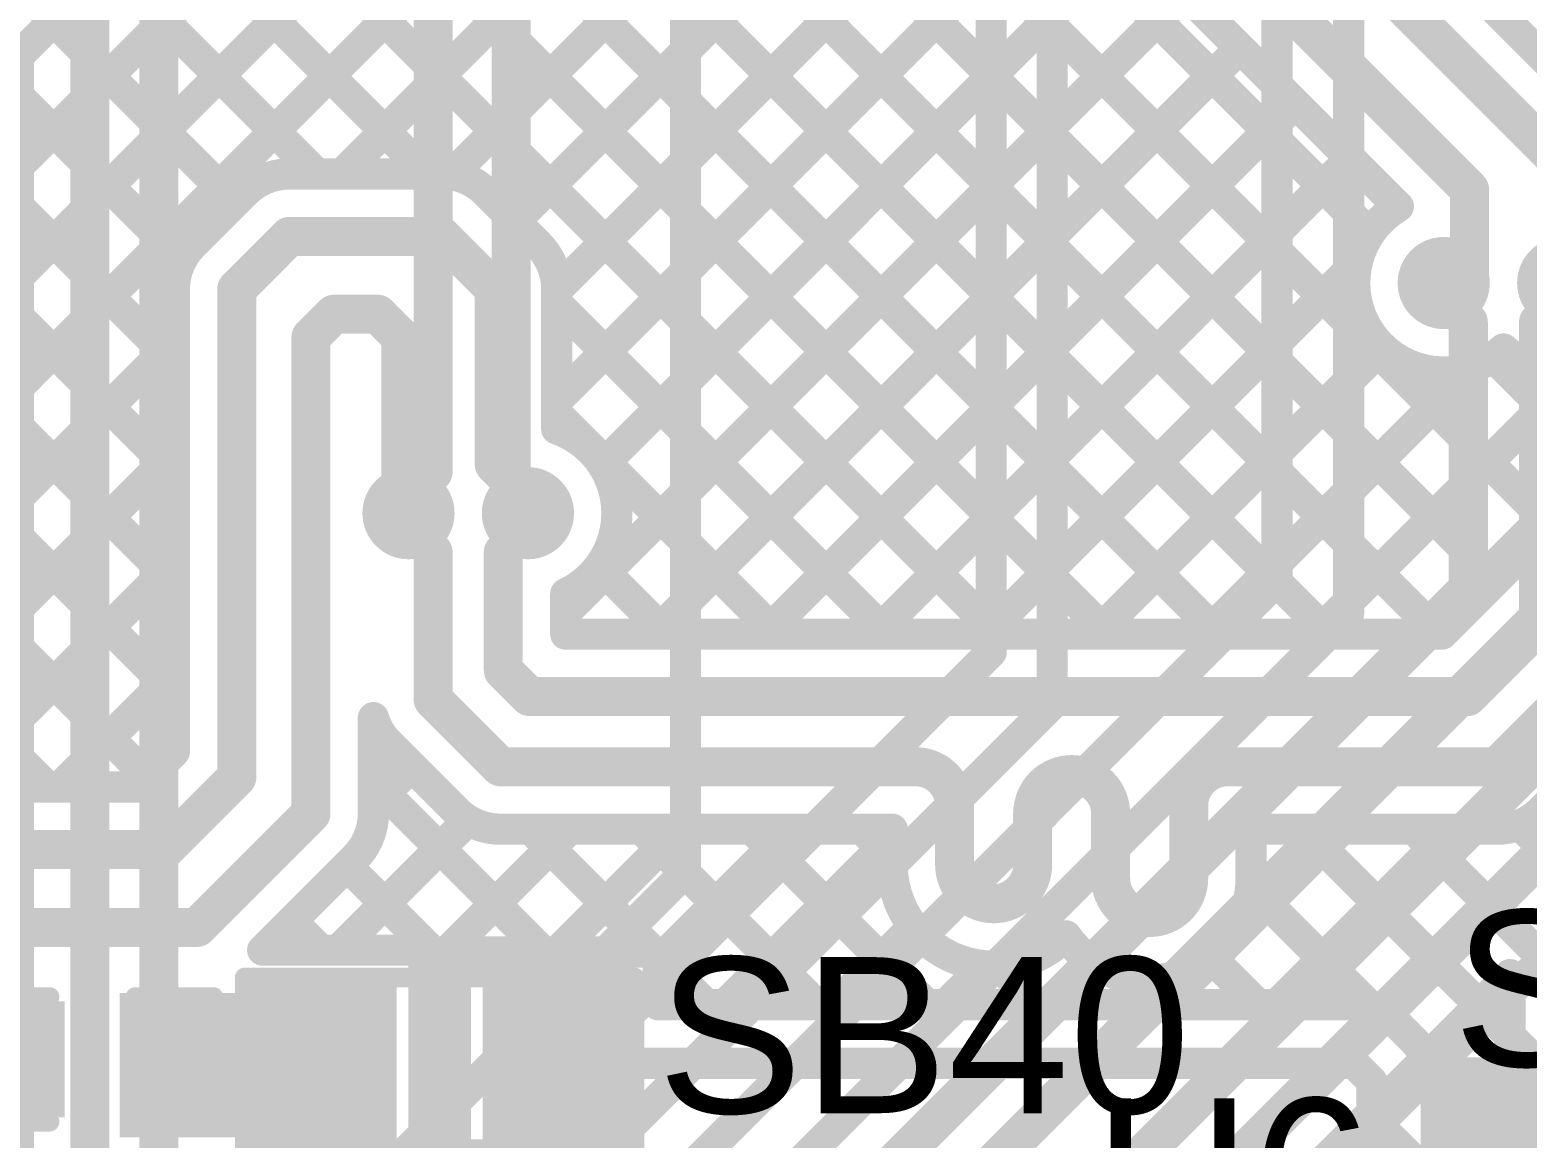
# Model space of a CAD drawing. Header units: millimetres. Extents: x -0.64 to 2.98, y -0.65 to 2.86.
# Drawn here: x 1.57 to 1.9537, y 0.4338 to 0.7179 of the extents above; entities that cross this region are included whole.
import ezdxf

# ---------------------------------------------------------------- set-up
doc = ezdxf.new("R2010")
doc.units = ezdxf.units.MM
doc.header["$MEASUREMENT"] = 0
for name, color, linetype in [('BottomLayer', 5, 'Continuous'), ('BottomSolder', 6, 'Continuous'), ('Mechanical2', 216, 'Continuous'), ('TopLayer', 1, 'Continuous'), ('TopOverlay', 2, 'Continuous'), ('TopPaste', 8, 'Continuous'), ('TopSolder', 216, 'Continuous'), ('ViaHoleLayer', 16, 'Continuous')]:
    doc.layers.add(name, color=color, linetype=linetype)
doc.styles.add('Arial', font='', dxfattribs={"height": 0.2})
doc.styles.get('Arial').set_extended_font_data('Arial')

# ---------------------------------------------------------------- blocks, each defined once
blk = doc.blocks.new('C___0402_32')
at = {"layer": 'TopLayer'}
for points in [[(-0.0275, -0.0125), (-0.0275, 0.0125), (-0.0095, 0.0125), (-0.0095, -0.0125)], [(0.0095, -0.0125), (0.0095, 0.0125), (0.0275, 0.0125), (0.0275, -0.0125)]]:
    blk.add_hatch(color=1, dxfattribs=at).paths.add_polyline_path(points)
at = {"layer": 'TopPaste'}
for points in [[(-0.0275, -0.0125), (-0.0275, 0.0125), (-0.0095, 0.0125), (-0.0095, -0.0125)], [(0.0095, -0.0125), (0.0095, 0.0125), (0.0275, 0.0125), (0.0275, -0.0125)]]:
    blk.add_hatch(color=8, dxfattribs=at).paths.add_polyline_path(points)
at = {"layer": 'TopSolder'}
for points in [[(-0.02986, -0.01486), (-0.02986, 0.01486), (-0.00714, 0.01486), (-0.00714, -0.01486)], [(0.00714, -0.01486), (0.00714, 0.01486), (0.02986, 0.01486), (0.02986, -0.01486)]]:
    blk.add_hatch(color=216, dxfattribs=at).paths.add_polyline_path(points)
at = {"layer": 'TopOverlay', "const_width": 0.005}
for points in [[(-0.031, -0.016), (-0.031, 0.016)], [(-0.031, 0.016), (-0.011, 0.016)], [(0.011, 0.016), (0.031, 0.016)], [(0.031, -0.016), (0.031, 0.016)], [(-0.031, -0.016), (-0.011, -0.016)], [(0.011, -0.016), (0.031, -0.016)]]:
    blk.add_lwpolyline(points, dxfattribs=at)
at = {"layer": 'TopOverlay', "const_width": 0.0025}
for points in [[(-0.03225, 0.016, 1), (-0.02975, 0.016, 1)], [(-0.03225, 0.016, 1), (-0.02975, 0.016, 1)], [(-0.01225, 0.016, 1), (-0.00975, 0.016, 1)], [(0.00975, 0.016, 1), (0.01225, 0.016, 1)], [(0.02975, 0.016, 1), (0.03225, 0.016, 1)], [(0.02975, 0.016, 1), (0.03225, 0.016, 1)], [(-0.03225, -0.016, 1), (-0.02975, -0.016, 1)], [(-0.03225, -0.016, 1), (-0.02975, -0.016, 1)], [(-0.01225, -0.016, 1), (-0.00975, -0.016, 1)], [(0.00975, -0.016, 1), (0.01225, -0.016, 1)], [(0.02975, -0.016, 1), (0.03225, -0.016, 1)], [(0.02975, -0.016, 1), (0.03225, -0.016, 1)]]:
    blk.add_lwpolyline(points, format="xyb", close=True, dxfattribs=at)
blk = doc.blocks.new('SOLDER_BRIDGE_283')
at = {"layer": 'TopLayer'}
for points in [[(-0.045, -0.0175), (-0.045, 0.0175), (-0.015, 0.0175), (-0.015, -0.0175)], [(0.015, -0.0175), (0.015, 0.0175), (0.045, 0.0175), (0.045, -0.0175)]]:
    blk.add_hatch(color=1, dxfattribs=at).paths.add_polyline_path(points)
at = {"layer": 'TopPaste'}
for points in [[(-0.045, -0.0175), (-0.045, 0.0175), (-0.015, 0.0175), (-0.015, -0.0175)], [(0.015, -0.0175), (0.015, 0.0175), (0.045, 0.0175), (0.045, -0.0175)]]:
    blk.add_hatch(color=8, dxfattribs=at).paths.add_polyline_path(points)
at = {"layer": 'TopSolder'}
for points in [[(-0.049, -0.0215), (-0.049, 0.0215), (-0.011, 0.0215), (-0.011, -0.0215)], [(0.011, -0.0215), (0.011, 0.0215), (0.049, 0.0215), (0.049, -0.0215)]]:
    blk.add_hatch(color=216, dxfattribs=at).paths.add_polyline_path(points)
at = {"layer": 'TopOverlay', "const_width": 0.005}
for points in [[(-0.05, 0.022), (-0.05, -0.022)], [(0.05, 0.022), (-0.05, 0.022)], [(0.05, 0.022), (0.05, -0.022)], [(0.05, -0.022), (-0.05, -0.022)]]:
    blk.add_lwpolyline(points, dxfattribs=at)
at = {"layer": 'TopOverlay', "const_width": 0.0025}
for points in [[(-0.05125, 0.022, 1), (-0.04875, 0.022, 1)], [(-0.05125, 0.022, 1), (-0.04875, 0.022, 1)], [(0.04875, 0.022, 1), (0.05125, 0.022, 1)], [(0.04875, 0.022, 1), (0.05125, 0.022, 1)], [(-0.05125, -0.022, 1), (-0.04875, -0.022, 1)], [(-0.05125, -0.022, 1), (-0.04875, -0.022, 1)], [(0.04875, -0.022, 1), (0.05125, -0.022, 1)], [(0.04875, -0.022, 1), (0.05125, -0.022, 1)]]:
    blk.add_lwpolyline(points, format="xyb", close=True, dxfattribs=at)
blk = doc.blocks.new('SOLDER_BRIDGE_301')
at = {"layer": 'TopLayer'}
for points in [[(-0.045, -0.0175), (-0.045, 0.0175), (-0.015, 0.0175), (-0.015, -0.0175)], [(0.015, -0.0175), (0.015, 0.0175), (0.045, 0.0175), (0.045, -0.0175)]]:
    blk.add_hatch(color=1, dxfattribs=at).paths.add_polyline_path(points)
at = {"layer": 'TopPaste'}
for points in [[(-0.045, -0.0175), (-0.045, 0.0175), (-0.015, 0.0175), (-0.015, -0.0175)], [(0.015, -0.0175), (0.015, 0.0175), (0.045, 0.0175), (0.045, -0.0175)]]:
    blk.add_hatch(color=8, dxfattribs=at).paths.add_polyline_path(points)
at = {"layer": 'TopSolder'}
for points in [[(-0.049, -0.0215), (-0.049, 0.0215), (-0.011, 0.0215), (-0.011, -0.0215)], [(0.011, -0.0215), (0.011, 0.0215), (0.049, 0.0215), (0.049, -0.0215)]]:
    blk.add_hatch(color=216, dxfattribs=at).paths.add_polyline_path(points)
at = {"layer": 'TopOverlay', "const_width": 0.005}
for points in [[(-0.05, -0.022), (-0.05, 0.022)], [(-0.05, 0.022), (0.05, 0.022)], [(0.05, -0.022), (0.05, 0.022)], [(-0.05, -0.022), (0.05, -0.022)]]:
    blk.add_lwpolyline(points, dxfattribs=at)
at = {"layer": 'TopOverlay', "const_width": 0.0025}
for points in [[(-0.05125, 0.022, 1), (-0.04875, 0.022, 1)], [(-0.05125, 0.022, 1), (-0.04875, 0.022, 1)], [(0.04875, 0.022, 1), (0.05125, 0.022, 1)], [(0.04875, 0.022, 1), (0.05125, 0.022, 1)], [(-0.05125, -0.022, 1), (-0.04875, -0.022, 1)], [(-0.05125, -0.022, 1), (-0.04875, -0.022, 1)], [(0.04875, -0.022, 1), (0.05125, -0.022, 1)], [(0.04875, -0.022, 1), (0.05125, -0.022, 1)]]:
    blk.add_lwpolyline(points, format="xyb", close=True, dxfattribs=at)

msp = doc.modelspace()

# ---------------------------------------------------------------- hatches: boundary and pattern name
at = {"layer": 'BottomLayer'}
h = msp.add_hatch(color=5, dxfattribs=at)
edge = h.paths.add_edge_path()
edge.add_arc((1.93238, 0.653), 0.01181, 0, 360)
h = msp.add_hatch(color=5, dxfattribs=at)
edge = h.paths.add_edge_path()
edge.add_arc((1.963, 0.653), 0.01181, 0, 360)
h = msp.add_hatch(color=5, dxfattribs=at)
edge = h.paths.add_edge_path()
edge.add_arc((1.667, 0.594), 0.01181, 0, 360)
h = msp.add_hatch(color=5, dxfattribs=at)
edge = h.paths.add_edge_path()
edge.add_arc((1.69762, 0.594), 0.01181, 0, 360)
at = {"layer": 'BottomSolder'}
h = msp.add_hatch(color=6, dxfattribs=at)
edge = h.paths.add_edge_path()
edge.add_arc((1.93238, 0.653), 0.00791, 0, 360)
h = msp.add_hatch(color=6, dxfattribs=at)
edge = h.paths.add_edge_path()
edge.add_arc((1.667, 0.594), 0.00791, 0, 360)
h = msp.add_hatch(color=6, dxfattribs=at)
edge = h.paths.add_edge_path()
edge.add_arc((1.69762, 0.594), 0.00791, 0, 360)
at = {"layer": 'TopLayer'}
h = msp.add_hatch(color=1, dxfattribs=at)
edge = h.paths.add_edge_path()
edge.add_arc((1.93238, 0.653), 0.01181, 0, 360)
h = msp.add_hatch(color=1, dxfattribs=at)
edge = h.paths.add_edge_path()
edge.add_arc((1.963, 0.653), 0.01181, 0, 360)
h = msp.add_hatch(color=1, dxfattribs=at)
edge = h.paths.add_edge_path()
edge.add_arc((1.667, 0.594), 0.01181, 0, 360)
h = msp.add_hatch(color=1, dxfattribs=at)
edge = h.paths.add_edge_path()
edge.add_arc((1.69762, 0.594), 0.01181, 0, 360)
msp.add_hatch(color=1, dxfattribs=at).paths.add_polyline_path([(1.593, 0.434), (1.66, 0.434), (1.66, 0.471), (1.593, 0.471)])
at = {"layer": 'TopSolder'}
h = msp.add_hatch(color=216, dxfattribs=at)
edge = h.paths.add_edge_path()
edge.add_arc((1.93238, 0.653), 0.00791, 0, 360)
h = msp.add_hatch(color=216, dxfattribs=at)
edge = h.paths.add_edge_path()
edge.add_arc((1.667, 0.594), 0.00791, 0, 360)
h = msp.add_hatch(color=216, dxfattribs=at)
edge = h.paths.add_edge_path()
edge.add_arc((1.69762, 0.594), 0.00791, 0, 360)
at = {"layer": 'ViaHoleLayer'}
h = msp.add_hatch(color=16, dxfattribs=at)
edge = h.paths.add_edge_path()
edge.add_arc((1.93238, 0.653), 0.00591, 0, 360)
h = msp.add_hatch(color=16, dxfattribs=at)
edge = h.paths.add_edge_path()
edge.add_arc((1.667, 0.594), 0.00591, 0, 360)
h = msp.add_hatch(color=16, dxfattribs=at)
edge = h.paths.add_edge_path()
edge.add_arc((1.69762, 0.594), 0.00591, 0, 360)

# ---------------------------------------------------------------- linework, layer by layer
at = {"layer": 'BottomLayer'}
for points, const_width in [([(1.832, 0.545), (1.832, 1.11)], 0.008), ([(1.81636, 0.55836), (1.81636, 1.10443)], 0.008), ([(1.401, 0.87504), (1.567, 0.70904)], 0.008), ([(1.60299, 0.39199), (1.60299, 0.81955)], 0.01), ([(1.58531, 0.39931), (1.58531, 0.81223)], 0.01), ([(1.69331, 0.60454), (1.69331, 0.78155)], 0.01), ([(1.67331, 0.60454), (1.67331, 0.77327)], 0.01), ([(1.738, 0.547), (1.738, 0.769)], 0.008), ([(1.88962, 0.57662), (1.88962, 0.75762)], 0.008), ([(1.908, 0.56831), (1.908, 0.75)], 0.008), ([(1.567, 0.404), (1.567, 0.70904)], 0.008), ([(1.93238, 0.64931), (1.93238, 0.653)], 0.01), ([(1.93238, 0.64931), (1.93869, 0.643)], 0.01), ([(1.95669, 0.643), (1.963, 0.64931)], 0.01), ([(1.93869, 0.57469), (1.93869, 0.643)], 0.01), ([(1.95669, 0.56723), (1.95669, 0.643)], 0.01), ([(1.64, 0.21446), (2.01131, 0.58577)], 0.01), ([(1.291, -0.073), (1.93869, 0.57469)], 0.01), ([(1.31682, 0.00382), (1.88962, 0.57662)], 0.008), ([(1.658, 0.207), (2.02931, 0.57831)], 0.01), ([(1.30001, -0.03968), (1.908, 0.56831)], 0.008), ([(1.45073, 0.06127), (1.95669, 0.56723)], 0.01), ([(1.343, 0.085), (1.81636, 0.55836)], 0.008), ([(1.34432, 0.05732), (1.832, 0.545)], 0.008), ([(1.738, 0.505), (1.738, 0.547)], 0.008), ([(1.738, 0.502), (1.738, 0.505)], 0.008), ([(1.344, 0.108), (1.738, 0.502)], 0.008), ([(1.89641, 0.42278), (1.94937, 0.47574)], 0.008), ([(1.94937, 0.206), (1.94937, 0.47574)], 0.008), ([(1.89931, 0.4212), (1.94937, 0.47126)], 0.008), ([(1.9415, 0.46788), (1.94937, 0.46001)], 0.008), ([(1.92736, 0.45373), (1.94937, 0.43173)], 0.008), ([(1.91325, 0.40686), (1.94937, 0.44297)], 0.008), ([(1.91322, 0.43959), (1.94937, 0.40345)], 0.008)]:
    msp.add_lwpolyline(points, dxfattribs=dict(at, const_width=const_width))
for points, const_width in [([(1.565, 0.70904, 1), (1.569, 0.70904, 1)], 0.004), ([(1.565, 0.70904, 1), (1.569, 0.70904, 1)], 0.004), ([(1.92988, 0.653, 1), (1.93488, 0.653, 1)], 0.005), ([(1.92988, 0.64931, 1), (1.93488, 0.64931, 1)], 0.005), ([(1.92988, 0.64931, 1), (1.93488, 0.64931, 1)], 0.005), ([(1.93619, 0.643, 1), (1.94119, 0.643, 1)], 0.005), ([(1.93619, 0.643, 1), (1.94119, 0.643, 1)], 0.005), ([(1.95419, 0.643, 1), (1.95919, 0.643, 1)], 0.005), ([(1.95419, 0.643, 1), (1.95919, 0.643, 1)], 0.005), ([(1.67081, 0.60454, 1), (1.67581, 0.60454, 1)], 0.005), ([(1.69081, 0.60454, 1), (1.69581, 0.60454, 1)], 0.005), ([(1.88762, 0.57662, 1), (1.89162, 0.57662, 1)], 0.004), ([(1.88762, 0.57662, 1), (1.89162, 0.57662, 1)], 0.004), ([(1.93619, 0.57469, 1), (1.94119, 0.57469, 1)], 0.005), ([(1.93619, 0.57469, 1), (1.94119, 0.57469, 1)], 0.005), ([(1.906, 0.56831, 1), (1.91, 0.56831, 1)], 0.004), ([(1.906, 0.56831, 1), (1.91, 0.56831, 1)], 0.004), ([(1.95419, 0.56723, 1), (1.95919, 0.56723, 1)], 0.005), ([(1.95419, 0.56723, 1), (1.95919, 0.56723, 1)], 0.005), ([(1.81436, 0.55836, 1), (1.81836, 0.55836, 1)], 0.004), ([(1.81436, 0.55836, 1), (1.81836, 0.55836, 1)], 0.004), ([(1.736, 0.547, 1), (1.74, 0.547, 1)], 0.004), ([(1.736, 0.547, 1), (1.74, 0.547, 1)], 0.004), ([(1.83, 0.545, 1), (1.834, 0.545, 1)], 0.004), ([(1.83, 0.545, 1), (1.834, 0.545, 1)], 0.004), ([(1.736, 0.505, 1), (1.74, 0.505, 1)], 0.004), ([(1.736, 0.505, 1), (1.74, 0.505, 1)], 0.004), ([(1.736, 0.502, 1), (1.74, 0.502, 1)], 0.004), ([(1.736, 0.502, 1), (1.74, 0.502, 1)], 0.004), ([(1.94737, 0.47574, 1), (1.95137, 0.47574, 1)], 0.004), ([(1.94737, 0.47574, 1), (1.95137, 0.47574, 1)], 0.004), ([(1.94737, 0.47126, 1), (1.95137, 0.47126, 1)], 0.004), ([(1.9395, 0.46788, 1), (1.9435, 0.46788, 1)], 0.004), ([(1.94737, 0.46001, 1), (1.95137, 0.46001, 1)], 0.004), ([(1.92536, 0.45373, 1), (1.92936, 0.45373, 1)], 0.004), ([(1.94737, 0.44297, 1), (1.95137, 0.44297, 1)], 0.004), ([(1.91122, 0.43959, 1), (1.91522, 0.43959, 1)], 0.004), ([(1.94737, 0.43173, 1), (1.95137, 0.43173, 1)], 0.004)]:
    msp.add_lwpolyline(points, format="xyb", close=True, dxfattribs=dict(at, const_width=const_width))
at = {"layer": 'Mechanical2', "const_width": 0.01}
msp.add_lwpolyline([(1.75783, 2.80917, -6.230382), (0.64896, 2.81029)], format="xyb", dxfattribs=at)
at = {"layer": 'TopLayer'}
for points, const_width in [([(1.42896, 0.839), (1.60891, 0.65906)], 0.008), ([(1.43429, 0.49358), (1.77971, 0.839)], 0.008), ([(1.43797, 0.52555), (1.75142, 0.839)], 0.008), ([(1.45725, 0.839), (1.62257, 0.67368)], 0.008), ([(1.48553, 0.839), (1.64357, 0.68096)], 0.008), ([(1.51381, 0.839), (1.67186, 0.68096)], 0.008), ([(1.5421, 0.839), (1.8181, 0.563)], 0.008), ([(1.57038, 0.839), (1.84638, 0.563)], 0.008), ([(1.59866, 0.839), (1.87466, 0.563)], 0.008), ([(1.64995, 0.68096), (1.80799, 0.839)], 0.008), ([(1.67803, 0.68076), (1.83628, 0.839)], 0.008), ([(1.69434, 0.66878), (1.86456, 0.839)], 0.008), ([(1.74009, 0.839), (1.91341, 0.66567)], 0.008), ([(1.72788, 0.82293), (1.95986, 0.59094)], 0.008), ([(1.44605, 0.56191), (1.69507, 0.81094)], 0.008), ([(1.68184, 0.81239), (1.93123, 0.563)], 0.008), ([(1.71238, 0.81013), (1.94572, 0.5768)], 0.008), ([(1.48148, 0.62562), (1.66209, 0.80623)], 0.008), ([(1.65925, 0.8067), (1.90295, 0.563)], 0.008), ([(1.705, 0.65116), (1.8368, 0.78296)], 0.008), ([(1.89807, 0.77056), (1.97169, 0.69693)], 0.008), ([(1.705, 0.62287), (1.84607, 0.76394)], 0.008), ([(1.88207, 0.76393), (1.96039, 0.68561)], 0.01), ([(1.91617, 0.46634), (2.2121, 0.76227)], 0.008), ([(1.86207, 0.75393), (1.939, 0.677)], 0.01), ([(1.494, 0.74568), (1.607, 0.63268)], 0.008), ([(1.71679, 0.60637), (1.85189, 0.74148)], 0.008), ([(1.85077, 0.7426), (1.92075, 0.67262)], 0.008), ([(1.70731, 0.56861), (1.86603, 0.72734)], 0.008), ([(1.494, 0.71739), (1.607, 0.60439)], 0.008), ([(1.72998, 0.563), (1.88018, 0.7132)], 0.008), ([(1.75827, 0.563), (1.89432, 0.69905)], 0.008), ([(1.48763, 0.69548), (1.607, 0.57611)], 0.008), ([(1.78655, 0.563), (1.90846, 0.68491)], 0.008), ([(1.44454, 0.682), (1.60031, 0.52623)], 0.008), ([(1.47228, 0.68254), (1.607, 0.54783)], 0.008), ([(1.63647, 0.68096), (1.67553, 0.68096)], 0.008), ([(1.6117, 0.66281), (1.62515, 0.67626)], 0.008), ([(1.68685, 0.67626), (1.7003, 0.66281)], 0.008), ([(1.939, 0.653), (1.939, 0.677)], 0.01), ([(1.623, 0.65148), (1.63647, 0.66496)], 0.01), ([(1.63647, 0.66496), (1.67553, 0.66496)], 0.01), ([(1.67553, 0.66496), (1.689, 0.65148)], 0.01), ([(1.81483, 0.563), (1.91021, 0.65837)], 0.008), ([(1.623, 0.52628), (1.623, 0.65148)], 0.01), ([(1.689, 0.6065), (1.689, 0.65148)], 0.01), ([(1.607, 0.53291), (1.607, 0.65148)], 0.008), ([(1.705, 0.61558), (1.705, 0.65148)], 0.008), ([(1.642, 0.63914), (1.64786, 0.645)], 0.01), ([(1.64786, 0.645), (1.65914, 0.645)], 0.01), ([(1.65914, 0.645), (1.665, 0.63914)], 0.01), ([(1.705, 0.64781), (1.78981, 0.563)], 0.008), ([(1.462, 0.49301), (1.607, 0.63801)], 0.008), ([(1.642, 0.517), (1.642, 0.63914)], 0.01), ([(1.665, 0.594), (1.665, 0.63914)], 0.01), ([(1.84312, 0.563), (1.91662, 0.6365)], 0.008), ([(1.94505, 0.63403), (1.974, 0.60508)], 0.008), ([(1.8714, 0.563), (1.93985, 0.63145)], 0.008), ([(1.89969, 0.563), (1.96728, 0.63059)], 0.008), ([(1.92797, 0.563), (1.99531, 0.63034)], 0.008), ([(1.93192, 0.563), (1.99531, 0.62639)], 0.008), ([(1.705, 0.61953), (1.76153, 0.563)], 0.008), ([(1.93854, 0.547), (2.01131, 0.61977)], 0.01), ([(1.48269, 0.61557), (1.57443, 0.52382)], 0.008), ([(1.946, 0.529), (2.02931, 0.61231)], 0.01), ([(1.48427, 0.48699), (1.607, 0.60972)], 0.008), ([(1.689, 0.6065), (1.69762, 0.59788)], 0.01), ([(1.69762, 0.594), (1.69762, 0.59788)], 0.01), ([(1.95733, 0.5177), (2.04061, 0.60098)], 0.008), ([(1.67331, 0.54623), (1.67331, 0.584)], 0.01), ([(1.69131, 0.55369), (1.69131, 0.584)], 0.01), ([(1.54938, 0.52382), (1.607, 0.58144)], 0.008), ([(1.7159, 0.58035), (1.73325, 0.563)], 0.008), ([(1.70731, 0.563), (1.70731, 0.57335)], 0.008), ([(1.70731, 0.563), (1.93192, 0.563)], 0.008), ([(1.57767, 0.52382), (1.607, 0.55316)], 0.008), ([(1.69131, 0.55369), (1.698, 0.547)], 0.01), ([(1.67331, 0.54623), (1.69054, 0.529)], 0.01), ([(1.698, 0.547), (1.93854, 0.547)], 0.01), ([(1.658, 0.517), (1.658, 0.54159)], 0.008), ([(1.66201, 0.53491), (1.67922, 0.5177)], 0.008), ([(1.59791, 0.52382), (1.607, 0.53291)], 0.008), ([(1.69054, 0.529), (1.757, 0.529)], 0.01), ([(1.757, 0.529), (1.797, 0.529)], 0.01), ([(1.877, 0.529), (1.882, 0.529)], 0.01), ([(1.882, 0.529), (1.946, 0.529)], 0.01), ([(1.60454, 0.50782), (1.623, 0.52628)], 0.01), ([(1.658, 0.5193), (1.66781, 0.52911)], 0.008), ([(1.52857, 0.52382), (1.59791, 0.52382)], 0.008), ([(1.658, 0.52511), (1.70161, 0.4815)], 0.008), ([(1.61282, 0.48782), (1.642, 0.517)], 0.01), ([(1.807, 0.50389), (1.807, 0.519)], 0.01), ([(1.827, 0.50389), (1.827, 0.517)], 0.01), ([(1.847, 0.50037), (1.847, 0.517)], 0.01), ([(1.867, 0.50037), (1.867, 0.519)], 0.01), ([(1.64898, 0.482), (1.68228, 0.5153)], 0.008), ([(1.95184, 0.51411), (1.9865, 0.47945)], 0.008), ([(1.671, 0.47573), (1.70827, 0.513)], 0.008), ([(1.69054, 0.513), (1.757, 0.513)], 0.008), ([(1.69839, 0.513), (1.72989, 0.4815)], 0.008), ([(1.70505, 0.4815), (1.73655, 0.513)], 0.008), ([(1.72668, 0.513), (1.77168, 0.468)], 0.008), ([(1.731, 0.47917), (1.76483, 0.513)], 0.008), ([(1.74812, 0.468), (1.791, 0.51088)], 0.008), ([(1.75496, 0.513), (1.79996, 0.468)], 0.008), ([(1.757, 0.513), (1.791, 0.513)], 0.008), ([(1.78325, 0.513), (1.791, 0.50525)], 0.008), ([(1.791, 0.50389), (1.791, 0.513)], 0.008), ([(1.87694, 0.48368), (1.90626, 0.513)], 0.008), ([(1.883, 0.513), (1.946, 0.513)], 0.008), ([(1.883, 0.50037), (1.883, 0.513)], 0.008), ([(1.88954, 0.468), (1.93454, 0.513)], 0.008), ([(1.89638, 0.513), (1.95888, 0.4505)], 0.008), ([(1.92466, 0.513), (1.98619, 0.45148)], 0.008), ([(1.52857, 0.50782), (1.60454, 0.50782)], 0.01), ([(1.92881, 0.4507), (1.98664, 0.50853)], 0.008), ([(1.62963, 0.482), (1.6533, 0.50567)], 0.008), ([(1.65123, 0.5036), (1.679, 0.47583)], 0.008), ([(1.88291, 0.49819), (1.91378, 0.46732)], 0.008), ([(1.53686, 0.48782), (1.61282, 0.48782)], 0.01), ([(1.63708, 0.48946), (1.64454, 0.482)], 0.008), ([(1.7764, 0.468), (1.79641, 0.48801)], 0.008), ([(1.62963, 0.482), (1.671, 0.482)], 0.008), ([(1.671, 0.42967), (1.671, 0.4815)], 0.008), ([(1.671, 0.42967), (1.671, 0.4815)], 0.008), ([(1.679, 0.4815), (1.731, 0.4815)], 0.008), ([(1.679, 0.42917), (1.679, 0.4815)], 0.008), ([(1.731, 0.468), (1.731, 0.4815)], 0.008), ([(1.731, 0.48039), (1.74339, 0.468)], 0.008), ([(1.86126, 0.468), (1.87368, 0.48043)], 0.008), ([(1.87296, 0.47985), (1.88481, 0.468)], 0.008), ([(1.95689, 0.4505), (1.9865, 0.48011)], 0.008), ([(1.80469, 0.468), (1.81468, 0.47799)], 0.008), ([(1.81833, 0.47792), (1.82825, 0.468)], 0.008), ([(1.83297, 0.468), (1.84326, 0.47829)], 0.008), ([(1.84885, 0.47568), (1.85653, 0.468)], 0.008), ([(1.731, 0.468), (1.90931, 0.468)], 0.008), ([(1.91993, 0.4636), (1.9246, 0.45893)], 0.008), ([(1.5635, 0.45), (1.5675, 0.454)], 0.01), ([(1.671, 0.45554), (1.679, 0.44754)], 0.008), ([(1.671, 0.44745), (1.679, 0.45545)], 0.008), ([(1.705, 0.453), (1.90931, 0.453)], 0.008), ([(1.90931, 0.453), (1.914, 0.44831)], 0.008), ([(1.92884, 0.4505), (1.975, 0.4505)], 0.008), ([(1.914, 0.37915), (1.914, 0.44831)], 0.008)]:
    msp.add_lwpolyline(points, dxfattribs=dict(at, const_width=const_width))
for points, const_width in [([(1.87818, 0.7132, 1), (1.88218, 0.7132, 1)], 0.004), ([(1.89232, 0.69905, 1), (1.89632, 0.69905, 1)], 0.004), ([(1.90646, 0.68491, 1), (1.91046, 0.68491, 1)], 0.004), ([(1.63447, 0.68096, 1), (1.63847, 0.68096, 1)], 0.004), ([(1.63447, 0.68096, 1), (1.63847, 0.68096, 1)], 0.004), ([(1.63447, 0.68096, 1), (1.63847, 0.68096, 1)], 0.004), ([(1.64157, 0.68096, 1), (1.64557, 0.68096, 1)], 0.004), ([(1.64795, 0.68096, 1), (1.65195, 0.68096, 1)], 0.004), ([(1.66986, 0.68096, 1), (1.67386, 0.68096, 1)], 0.004), ([(1.67353, 0.68096, 1), (1.67753, 0.68096, 1)], 0.004), ([(1.67353, 0.68096, 1), (1.67753, 0.68096, 1)], 0.004), ([(1.67353, 0.68096, 1), (1.67753, 0.68096, 1)], 0.004), ([(1.67603, 0.68076, 1), (1.68003, 0.68076, 1)], 0.004), ([(1.62315, 0.67626, 1), (1.62715, 0.67626, 1)], 0.004), ([(1.62315, 0.67626, 1), (1.62715, 0.67626, 1)], 0.004), ([(1.62316, 0.67627, 1), (1.62716, 0.67627, 1)], 0.004), ([(1.68484, 0.67627, 1), (1.68884, 0.67627, 1)], 0.004), ([(1.68485, 0.67626, 1), (1.68885, 0.67626, 1)], 0.004), ([(1.68485, 0.67626, 1), (1.68885, 0.67626, 1)], 0.004), ([(1.9365, 0.677, 1), (1.9415, 0.677, 1)], 0.005), ([(1.9365, 0.677, 1), (1.9415, 0.677, 1)], 0.005), ([(1.62057, 0.67368, 1), (1.62457, 0.67368, 1)], 0.004), ([(1.91875, 0.67262, 1), (1.92275, 0.67262, 1)], 0.004), ([(1.91875, 0.67262, 1), (1.92275, 0.67262, 1)], 0.004), ([(1.69234, 0.66878, 1), (1.69634, 0.66878, 1)], 0.004), ([(1.63397, 0.66496, 1), (1.63897, 0.66496, 1)], 0.005), ([(1.63397, 0.66496, 1), (1.63897, 0.66496, 1)], 0.005), ([(1.67303, 0.66496, 1), (1.67803, 0.66496, 1)], 0.005), ([(1.67303, 0.66496, 1), (1.67803, 0.66496, 1)], 0.005), ([(1.91141, 0.66567, 1), (1.91541, 0.66567, 1)], 0.004), ([(1.60969, 0.6628, 1), (1.61369, 0.6628, 1)], 0.004), ([(1.6097, 0.66281, 1), (1.6137, 0.66281, 1)], 0.004), ([(1.6097, 0.66281, 1), (1.6137, 0.66281, 1)], 0.004), ([(1.6983, 0.66281, 1), (1.7023, 0.66281, 1)], 0.004), ([(1.6983, 0.66281, 1), (1.7023, 0.66281, 1)], 0.004), ([(1.69831, 0.6628, 1), (1.70231, 0.6628, 1)], 0.004), ([(1.60691, 0.65906, 1), (1.61091, 0.65906, 1)], 0.004), ([(1.90821, 0.65837, 1), (1.91221, 0.65837, 1)], 0.004), ([(1.6205, 0.65148, 1), (1.6255, 0.65148, 1)], 0.005), ([(1.6205, 0.65148, 1), (1.6255, 0.65148, 1)], 0.005), ([(1.6865, 0.65148, 1), (1.6915, 0.65148, 1)], 0.005), ([(1.6865, 0.65148, 1), (1.6915, 0.65148, 1)], 0.005), ([(1.9365, 0.653, 1), (1.9415, 0.653, 1)], 0.005), ([(1.605, 0.65148, 1), (1.609, 0.65148, 1)], 0.004), ([(1.605, 0.65148, 1), (1.609, 0.65148, 1)], 0.004), ([(1.605, 0.65148, 1), (1.609, 0.65148, 1)], 0.004), ([(1.703, 0.65148, 1), (1.707, 0.65148, 1)], 0.004), ([(1.703, 0.65148, 1), (1.707, 0.65148, 1)], 0.004), ([(1.703, 0.65148, 1), (1.707, 0.65148, 1)], 0.004), ([(1.703, 0.65116, 1), (1.707, 0.65116, 1)], 0.004), ([(1.64536, 0.645, 1), (1.65036, 0.645, 1)], 0.005), ([(1.64536, 0.645, 1), (1.65036, 0.645, 1)], 0.005), ([(1.65664, 0.645, 1), (1.66164, 0.645, 1)], 0.005), ([(1.65664, 0.645, 1), (1.66164, 0.645, 1)], 0.005), ([(1.703, 0.64781, 1), (1.707, 0.64781, 1)], 0.004), ([(1.605, 0.63801, 1), (1.609, 0.63801, 1)], 0.004), ([(1.6395, 0.63914, 1), (1.6445, 0.63914, 1)], 0.005), ([(1.6395, 0.63914, 1), (1.6445, 0.63914, 1)], 0.005), ([(1.6625, 0.63914, 1), (1.6675, 0.63914, 1)], 0.005), ([(1.6625, 0.63914, 1), (1.6675, 0.63914, 1)], 0.005), ([(1.91462, 0.6365, 1), (1.91862, 0.6365, 1)], 0.004), ([(1.94305, 0.63403, 1), (1.94705, 0.63403, 1)], 0.004), ([(1.94569, 0.63609, 1), (1.94969, 0.63609, 1)], 0.004), ([(1.94569, 0.63609, 1), (1.94969, 0.63609, 1)], 0.004), ([(1.605, 0.63268, 1), (1.609, 0.63268, 1)], 0.004), ([(1.93785, 0.63145, 1), (1.94185, 0.63145, 1)], 0.004), ([(1.703, 0.62287, 1), (1.707, 0.62287, 1)], 0.004), ([(1.703, 0.61953, 1), (1.707, 0.61953, 1)], 0.004), ([(1.703, 0.61558, 1), (1.707, 0.61558, 1)], 0.004), ([(1.703, 0.61558, 1), (1.707, 0.61558, 1)], 0.004), ([(1.605, 0.60972, 1), (1.609, 0.60972, 1)], 0.004), ([(1.6865, 0.6065, 1), (1.6915, 0.6065, 1)], 0.005), ([(1.6865, 0.6065, 1), (1.6915, 0.6065, 1)], 0.005), ([(1.71479, 0.60637, 1), (1.71879, 0.60637, 1)], 0.004), ([(1.605, 0.60439, 1), (1.609, 0.60439, 1)], 0.004), ([(1.69512, 0.59788, 1), (1.70012, 0.59788, 1)], 0.005), ([(1.69512, 0.59788, 1), (1.70012, 0.59788, 1)], 0.005), ([(1.6625, 0.594, 1), (1.6675, 0.594, 1)], 0.005), ([(1.69512, 0.594, 1), (1.70012, 0.594, 1)], 0.005), ([(1.71843, 0.594, 1), (1.72243, 0.594, 1)], 0.004), ([(1.71843, 0.594, 1), (1.72243, 0.594, 1)], 0.004), ([(1.67081, 0.584, 1), (1.67581, 0.584, 1)], 0.005), ([(1.68881, 0.584, 1), (1.69381, 0.584, 1)], 0.005), ([(1.605, 0.58144, 1), (1.609, 0.58144, 1)], 0.004), ([(1.7139, 0.58035, 1), (1.7179, 0.58035, 1)], 0.004), ([(1.605, 0.57611, 1), (1.609, 0.57611, 1)], 0.004), ([(1.94372, 0.5768, 1), (1.94772, 0.5768, 1)], 0.004), ([(1.70531, 0.57335, 1), (1.70931, 0.57335, 1)], 0.004), ([(1.70531, 0.57335, 1), (1.70931, 0.57335, 1)], 0.004), ([(1.70531, 0.56861, 1), (1.70931, 0.56861, 1)], 0.004), ([(1.70531, 0.563, 1), (1.70931, 0.563, 1)], 0.004), ([(1.70531, 0.563, 1), (1.70931, 0.563, 1)], 0.004), ([(1.72798, 0.563, 1), (1.73198, 0.563, 1)], 0.004), ([(1.73125, 0.563, 1), (1.73525, 0.563, 1)], 0.004), ([(1.75627, 0.563, 1), (1.76027, 0.563, 1)], 0.004), ([(1.75953, 0.563, 1), (1.76353, 0.563, 1)], 0.004), ([(1.78455, 0.563, 1), (1.78855, 0.563, 1)], 0.004), ([(1.78781, 0.563, 1), (1.79181, 0.563, 1)], 0.004), ([(1.81283, 0.563, 1), (1.81683, 0.563, 1)], 0.004), ([(1.8161, 0.563, 1), (1.8201, 0.563, 1)], 0.004), ([(1.84112, 0.563, 1), (1.84512, 0.563, 1)], 0.004), ([(1.84438, 0.563, 1), (1.84838, 0.563, 1)], 0.004), ([(1.8694, 0.563, 1), (1.8734, 0.563, 1)], 0.004), ([(1.87266, 0.563, 1), (1.87666, 0.563, 1)], 0.004), ([(1.89769, 0.563, 1), (1.90169, 0.563, 1)], 0.004), ([(1.90095, 0.563, 1), (1.90495, 0.563, 1)], 0.004), ([(1.92597, 0.563, 1), (1.92997, 0.563, 1)], 0.004), ([(1.92923, 0.563, 1), (1.93323, 0.563, 1)], 0.004), ([(1.92992, 0.563, 1), (1.93392, 0.563, 1)], 0.004), ([(1.92992, 0.563, 1), (1.93392, 0.563, 1)], 0.004), ([(1.605, 0.55316, 1), (1.609, 0.55316, 1)], 0.004), ([(1.68881, 0.55369, 1), (1.69381, 0.55369, 1)], 0.005), ([(1.68881, 0.55369, 1), (1.69381, 0.55369, 1)], 0.005), ([(1.605, 0.54783, 1), (1.609, 0.54783, 1)], 0.004), ([(1.67081, 0.54623, 1), (1.67581, 0.54623, 1)], 0.005), ([(1.67081, 0.54623, 1), (1.67581, 0.54623, 1)], 0.005), ([(1.6955, 0.547, 1), (1.7005, 0.547, 1)], 0.005), ([(1.6955, 0.547, 1), (1.7005, 0.547, 1)], 0.005), ([(1.93604, 0.547, 1), (1.94104, 0.547, 1)], 0.005), ([(1.93604, 0.547, 1), (1.94104, 0.547, 1)], 0.005), ([(1.656, 0.54159, 1), (1.66, 0.54159, 1)], 0.004), ([(1.656, 0.54159, 1), (1.66, 0.54159, 1)], 0.004), ([(1.656, 0.54159, 1), (1.66, 0.54159, 1)], 0.004), ([(1.66, 0.53492, 1), (1.664, 0.53492, 1)], 0.004), ([(1.66001, 0.53491, 1), (1.66401, 0.53491, 1)], 0.004), ([(1.66001, 0.53491, 1), (1.66401, 0.53491, 1)], 0.004), ([(1.605, 0.53291, 1), (1.609, 0.53291, 1)], 0.004), ([(1.605, 0.53291, 1), (1.609, 0.53291, 1)], 0.004), ([(1.68804, 0.529, 1), (1.69304, 0.529, 1)], 0.005), ([(1.68804, 0.529, 1), (1.69304, 0.529, 1)], 0.005), ([(1.7545, 0.529, 1), (1.7595, 0.529, 1)], 0.005), ([(1.7545, 0.529, 1), (1.7595, 0.529, 1)], 0.005), ([(1.7945, 0.529, 1), (1.7995, 0.529, 1)], 0.005), ([(1.7945, 0.529, 1), (1.7995, 0.529, 1)], 0.005), ([(1.8745, 0.529, 1), (1.8795, 0.529, 1)], 0.005), ([(1.8745, 0.529, 1), (1.8795, 0.529, 1)], 0.005), ([(1.8795, 0.529, 1), (1.8845, 0.529, 1)], 0.005), ([(1.8795, 0.529, 1), (1.8845, 0.529, 1)], 0.005), ([(1.9435, 0.529, 1), (1.9485, 0.529, 1)], 0.005), ([(1.9435, 0.529, 1), (1.9485, 0.529, 1)], 0.005), ([(1.59831, 0.52623, 1), (1.60231, 0.52623, 1)], 0.004), ([(1.6205, 0.52628, 1), (1.6255, 0.52628, 1)], 0.005), ([(1.6205, 0.52628, 1), (1.6255, 0.52628, 1)], 0.005), ([(1.66581, 0.52911, 1), (1.66981, 0.52911, 1)], 0.004), ([(1.57243, 0.52382, 1), (1.57643, 0.52382, 1)], 0.004), ([(1.57567, 0.52382, 1), (1.57967, 0.52382, 1)], 0.004), ([(1.59591, 0.52382, 1), (1.59991, 0.52382, 1)], 0.004), ([(1.59591, 0.52382, 1), (1.59991, 0.52382, 1)], 0.004), ([(1.656, 0.52511, 1), (1.66, 0.52511, 1)], 0.004), ([(1.6395, 0.517, 1), (1.6445, 0.517, 1)], 0.005), ([(1.6395, 0.517, 1), (1.6445, 0.517, 1)], 0.005), ([(1.656, 0.5193, 1), (1.66, 0.5193, 1)], 0.004), ([(1.8045, 0.519, 1), (1.8095, 0.519, 1)], 0.005), ([(1.8045, 0.519, 1), (1.8095, 0.519, 1)], 0.005), ([(1.8245, 0.517, 1), (1.8295, 0.517, 1)], 0.005), ([(1.8245, 0.517, 1), (1.8295, 0.517, 1)], 0.005), ([(1.8445, 0.517, 1), (1.8495, 0.517, 1)], 0.005), ([(1.8445, 0.517, 1), (1.8495, 0.517, 1)], 0.005), ([(1.8645, 0.519, 1), (1.8695, 0.519, 1)], 0.005), ([(1.8645, 0.519, 1), (1.8695, 0.519, 1)], 0.005), ([(1.656, 0.517, 1), (1.66, 0.517, 1)], 0.004), ([(1.656, 0.517, 1), (1.66, 0.517, 1)], 0.004), ([(1.656, 0.517, 1), (1.66, 0.517, 1)], 0.004), ([(1.67722, 0.5177, 1), (1.68122, 0.5177, 1)], 0.004), ([(1.67722, 0.5177, 1), (1.68122, 0.5177, 1)], 0.004), ([(1.67723, 0.51769, 1), (1.68123, 0.51769, 1)], 0.004), ([(1.68028, 0.5153, 1), (1.68428, 0.5153, 1)], 0.004), ([(1.94984, 0.51411, 1), (1.95384, 0.51411, 1)], 0.004), ([(1.95531, 0.51769, 1), (1.95931, 0.51769, 1)], 0.004), ([(1.95533, 0.5177, 1), (1.95933, 0.5177, 1)], 0.004), ([(1.95533, 0.5177, 1), (1.95933, 0.5177, 1)], 0.004), ([(1.68854, 0.513, 1), (1.69254, 0.513, 1)], 0.004), ([(1.68854, 0.513, 1), (1.69254, 0.513, 1)], 0.004), ([(1.68854, 0.513, 1), (1.69254, 0.513, 1)], 0.004), ([(1.69639, 0.513, 1), (1.70039, 0.513, 1)], 0.004), ([(1.70627, 0.513, 1), (1.71027, 0.513, 1)], 0.004), ([(1.72468, 0.513, 1), (1.72868, 0.513, 1)], 0.004), ([(1.73455, 0.513, 1), (1.73855, 0.513, 1)], 0.004), ([(1.75296, 0.513, 1), (1.75696, 0.513, 1)], 0.004), ([(1.755, 0.513, 1), (1.759, 0.513, 1)], 0.004), ([(1.755, 0.513, 1), (1.759, 0.513, 1)], 0.004), ([(1.76283, 0.513, 1), (1.76683, 0.513, 1)], 0.004), ([(1.78125, 0.513, 1), (1.78525, 0.513, 1)], 0.004), ([(1.789, 0.513, 1), (1.793, 0.513, 1)], 0.004), ([(1.789, 0.513, 1), (1.793, 0.513, 1)], 0.004), ([(1.789, 0.51088, 1), (1.793, 0.51088, 1)], 0.004), ([(1.881, 0.513, 1), (1.885, 0.513, 1)], 0.004), ([(1.881, 0.513, 1), (1.885, 0.513, 1)], 0.004), ([(1.89438, 0.513, 1), (1.89838, 0.513, 1)], 0.004), ([(1.90426, 0.513, 1), (1.90826, 0.513, 1)], 0.004), ([(1.92266, 0.513, 1), (1.92666, 0.513, 1)], 0.004), ([(1.93254, 0.513, 1), (1.93654, 0.513, 1)], 0.004), ([(1.944, 0.513, 1), (1.948, 0.513, 1)], 0.004), ([(1.944, 0.513, 1), (1.948, 0.513, 1)], 0.004), ([(1.944, 0.513, 1), (1.948, 0.513, 1)], 0.004), ([(1.60204, 0.50782, 1), (1.60704, 0.50782, 1)], 0.005), ([(1.60204, 0.50782, 1), (1.60704, 0.50782, 1)], 0.005), ([(1.64923, 0.5036, 1), (1.65323, 0.5036, 1)], 0.004), ([(1.6513, 0.50567, 1), (1.6553, 0.50567, 1)], 0.004), ([(1.6513, 0.50567, 1), (1.6553, 0.50567, 1)], 0.004), ([(1.65131, 0.50569, 1), (1.65531, 0.50569, 1)], 0.004), ([(1.789, 0.50525, 1), (1.793, 0.50525, 1)], 0.004), ([(1.789, 0.50389, 1), (1.793, 0.50389, 1)], 0.004), ([(1.789, 0.50389, 1), (1.793, 0.50389, 1)], 0.004), ([(1.8045, 0.50389, 1), (1.8095, 0.50389, 1)], 0.005), ([(1.8045, 0.50389, 1), (1.8095, 0.50389, 1)], 0.005), ([(1.8245, 0.50389, 1), (1.8295, 0.50389, 1)], 0.005), ([(1.8245, 0.50389, 1), (1.8295, 0.50389, 1)], 0.005), ([(1.8445, 0.50037, 1), (1.8495, 0.50037, 1)], 0.005), ([(1.8445, 0.50037, 1), (1.8495, 0.50037, 1)], 0.005), ([(1.8645, 0.50037, 1), (1.8695, 0.50037, 1)], 0.005), ([(1.8645, 0.50037, 1), (1.8695, 0.50037, 1)], 0.005), ([(1.881, 0.50037, 1), (1.885, 0.50037, 1)], 0.004), ([(1.881, 0.50037, 1), (1.885, 0.50037, 1)], 0.004), ([(1.88091, 0.49819, 1), (1.88491, 0.49819, 1)], 0.004), ([(1.61032, 0.48782, 1), (1.61532, 0.48782, 1)], 0.005), ([(1.61032, 0.48782, 1), (1.61532, 0.48782, 1)], 0.005), ([(1.63508, 0.48946, 1), (1.63908, 0.48946, 1)], 0.004), ([(1.79441, 0.48801, 1), (1.79841, 0.48801, 1)], 0.004), ([(1.83355, 0.48567, 1), (1.83755, 0.48567, 1)], 0.004), ([(1.83355, 0.48567, 1), (1.83755, 0.48567, 1)], 0.004), ([(1.87494, 0.48368, 1), (1.87894, 0.48368, 1)], 0.004), ([(1.62763, 0.482, 1), (1.63163, 0.482, 1)], 0.004), ([(1.62763, 0.482, 1), (1.63163, 0.482, 1)], 0.004), ([(1.64254, 0.482, 1), (1.64654, 0.482, 1)], 0.004), ([(1.64698, 0.482, 1), (1.65098, 0.482, 1)], 0.004), ([(1.669, 0.482, 1), (1.673, 0.482, 1)], 0.004), ([(1.669, 0.4815, 1), (1.673, 0.4815, 1)], 0.004), ([(1.669, 0.4815, 1), (1.673, 0.4815, 1)], 0.004), ([(1.677, 0.4815, 1), (1.681, 0.4815, 1)], 0.004), ([(1.677, 0.4815, 1), (1.681, 0.4815, 1)], 0.004), ([(1.69961, 0.4815, 1), (1.70361, 0.4815, 1)], 0.004), ([(1.70305, 0.4815, 1), (1.70705, 0.4815, 1)], 0.004), ([(1.72789, 0.4815, 1), (1.73189, 0.4815, 1)], 0.004), ([(1.729, 0.4815, 1), (1.733, 0.4815, 1)], 0.004), ([(1.729, 0.4815, 1), (1.733, 0.4815, 1)], 0.004), ([(1.729, 0.48039, 1), (1.733, 0.48039, 1)], 0.004), ([(1.87096, 0.47985, 1), (1.87496, 0.47985, 1)], 0.004), ([(1.87168, 0.48043, 1), (1.87568, 0.48043, 1)], 0.004), ([(1.669, 0.47573, 1), (1.673, 0.47573, 1)], 0.004), ([(1.677, 0.47583, 1), (1.681, 0.47583, 1)], 0.004), ([(1.729, 0.47917, 1), (1.733, 0.47917, 1)], 0.004), ([(1.81268, 0.47799, 1), (1.81668, 0.47799, 1)], 0.004), ([(1.81633, 0.47792, 1), (1.82033, 0.47792, 1)], 0.004), ([(1.84126, 0.47829, 1), (1.84526, 0.47829, 1)], 0.004), ([(1.84685, 0.47568, 1), (1.85085, 0.47568, 1)], 0.004), ([(1.729, 0.468, 1), (1.733, 0.468, 1)], 0.004), ([(1.729, 0.468, 1), (1.733, 0.468, 1)], 0.004), ([(1.74139, 0.468, 1), (1.74539, 0.468, 1)], 0.004), ([(1.74612, 0.468, 1), (1.75012, 0.468, 1)], 0.004), ([(1.76968, 0.468, 1), (1.77368, 0.468, 1)], 0.004), ([(1.7744, 0.468, 1), (1.7784, 0.468, 1)], 0.004), ([(1.79796, 0.468, 1), (1.80196, 0.468, 1)], 0.004), ([(1.80269, 0.468, 1), (1.80669, 0.468, 1)], 0.004), ([(1.82625, 0.468, 1), (1.83025, 0.468, 1)], 0.004), ([(1.83097, 0.468, 1), (1.83497, 0.468, 1)], 0.004), ([(1.85453, 0.468, 1), (1.85853, 0.468, 1)], 0.004), ([(1.85926, 0.468, 1), (1.86326, 0.468, 1)], 0.004), ([(1.88281, 0.468, 1), (1.88681, 0.468, 1)], 0.004), ([(1.88754, 0.468, 1), (1.89154, 0.468, 1)], 0.004), ([(1.90731, 0.468, 1), (1.91131, 0.468, 1)], 0.004), ([(1.90731, 0.468, 1), (1.91131, 0.468, 1)], 0.004), ([(1.90731, 0.468, 1), (1.91131, 0.468, 1)], 0.004), ([(1.91178, 0.46732, 1), (1.91578, 0.46732, 1)], 0.004), ([(1.91417, 0.46634, 1), (1.91817, 0.46634, 1)], 0.004), ([(1.91791, 0.46361, 1), (1.92191, 0.46361, 1)], 0.004), ([(1.91792, 0.46361, 1), (1.92192, 0.46361, 1)], 0.004), ([(1.91793, 0.4636, 1), (1.92193, 0.4636, 1)], 0.004), ([(1.9226, 0.45893, 1), (1.9266, 0.45893, 1)], 0.004), ([(1.92261, 0.45892, 1), (1.92661, 0.45892, 1)], 0.004), ([(1.92261, 0.45891, 1), (1.92661, 0.45891, 1)], 0.004), ([(1.565, 0.454, 1), (1.57, 0.454, 1)], 0.005), ([(1.669, 0.45554, 1), (1.673, 0.45554, 1)], 0.004), ([(1.677, 0.45545, 1), (1.681, 0.45545, 1)], 0.004), ([(1.703, 0.453, 1), (1.707, 0.453, 1)], 0.004), ([(1.90731, 0.453, 1), (1.91131, 0.453, 1)], 0.004), ([(1.90731, 0.453, 1), (1.91131, 0.453, 1)], 0.004), ([(1.92681, 0.4507, 1), (1.93081, 0.4507, 1)], 0.004), ([(1.92684, 0.4505, 1), (1.93084, 0.4505, 1)], 0.004), ([(1.92684, 0.4505, 1), (1.93084, 0.4505, 1)], 0.004), ([(1.92684, 0.4505, 1), (1.93084, 0.4505, 1)], 0.004), ([(1.95489, 0.4505, 1), (1.95889, 0.4505, 1)], 0.004), ([(1.669, 0.44745, 1), (1.673, 0.44745, 1)], 0.004), ([(1.677, 0.44754, 1), (1.681, 0.44754, 1)], 0.004), ([(1.912, 0.44831, 1), (1.916, 0.44831, 1)], 0.004), ([(1.912, 0.44831, 1), (1.916, 0.44831, 1)], 0.004)]:
    msp.add_lwpolyline(points, format="xyb", close=True, dxfattribs=dict(at, const_width=const_width))
for points, const_width in [([(1.62515, 0.67626, -0.199231), (1.63647, 0.68096)], 0.008), ([(1.62516, 0.67627, -0.198912), (1.63647, 0.68096)], 0.008), ([(1.67553, 0.68096, -0.198912), (1.68684, 0.67627)], 0.008), ([(1.67553, 0.68096, -0.199231), (1.68685, 0.67626)], 0.008), ([(1.94769, 0.63609, -1.105841), (1.92075, 0.67262)], 0.008), ([(1.607, 0.65148, -0.199231), (1.6117, 0.66281)], 0.008), ([(1.607, 0.65148, -0.198912), (1.61169, 0.6628)], 0.008), ([(1.7003, 0.66281, -0.199231), (1.705, 0.65148)], 0.008), ([(1.70031, 0.6628, -0.198912), (1.705, 0.65148)], 0.008), ([(1.98442, 0.64516, -0.532019), (1.94769, 0.63609)], 0.008), ([(1.705, 0.61558, -0.320723), (1.72043, 0.594)], 0.008), ([(1.72043, 0.594, -0.290835), (1.70731, 0.57335)], 0.008), ([(1.662, 0.53492, -0.123336), (1.658, 0.54159)], 0.008), ([(1.66201, 0.53491, -0.123647), (1.658, 0.54159)], 0.008), ([(1.797, 0.529, -0.414214), (1.807, 0.519)], 0.01), ([(1.867, 0.519, -0.414214), (1.877, 0.529)], 0.01), ([(1.827, 0.517, -1), (1.847, 0.517)], 0.01), ([(1.658, 0.517, -0.199231), (1.6533, 0.50567)], 0.008), ([(1.658, 0.517, -0.198912), (1.65331, 0.50569)], 0.008), ([(1.69054, 0.513, -0.199231), (1.67922, 0.5177)], 0.008), ([(1.69054, 0.513, -0.198912), (1.67923, 0.51769)], 0.008), ([(1.95733, 0.5177, -0.199231), (1.946, 0.513)], 0.008), ([(1.95731, 0.51769, -0.198912), (1.946, 0.513)], 0.008), ([(1.83555, 0.48567, -0.671511), (1.791, 0.50389)], 0.008), ([(1.827, 0.50389, -1), (1.807, 0.50389)], 0.01), ([(1.883, 0.50037, -0.737101), (1.83555, 0.48567)], 0.008), ([(1.867, 0.50037, -1), (1.847, 0.50037)], 0.01), ([(1.90931, 0.468, -0.198764), (1.91991, 0.46361)], 0.008), ([(1.90931, 0.468, -0.198912), (1.91992, 0.46361)], 0.008), ([(1.92461, 0.45892, -0.161153), (1.92884, 0.4505)], 0.008), ([(1.92461, 0.45891, -0.161007), (1.92884, 0.4505)], 0.008)]:
    msp.add_lwpolyline(points, format="xyb", dxfattribs=dict(at, const_width=const_width))

# ---------------------------------------------------------------- block references
for name, p in [('SOLDER_BRIDGE_301', (1.675, 0.453)), ('C___0402_32', (1.586, 0.454))]:
    msp.add_blockref(name, p)
at = {"rotation": 180}
msp.add_blockref('SOLDER_BRIDGE_283', (1.979, 0.422), dxfattribs=at)

# ---------------------------------------------------------------- texts
at = {"layer": 'TopOverlay', "style": 'Arial'}
for s, p in [('SB70', (1.93477, 0.45221)), ('SB40', (1.73077, 0.44021)), ('U6', (1.84268, 0.40401))]:
    msp.add_text(s, height=0.04, dxfattribs=at).set_placement(p)

doc.saveas('drawing.dxf')
